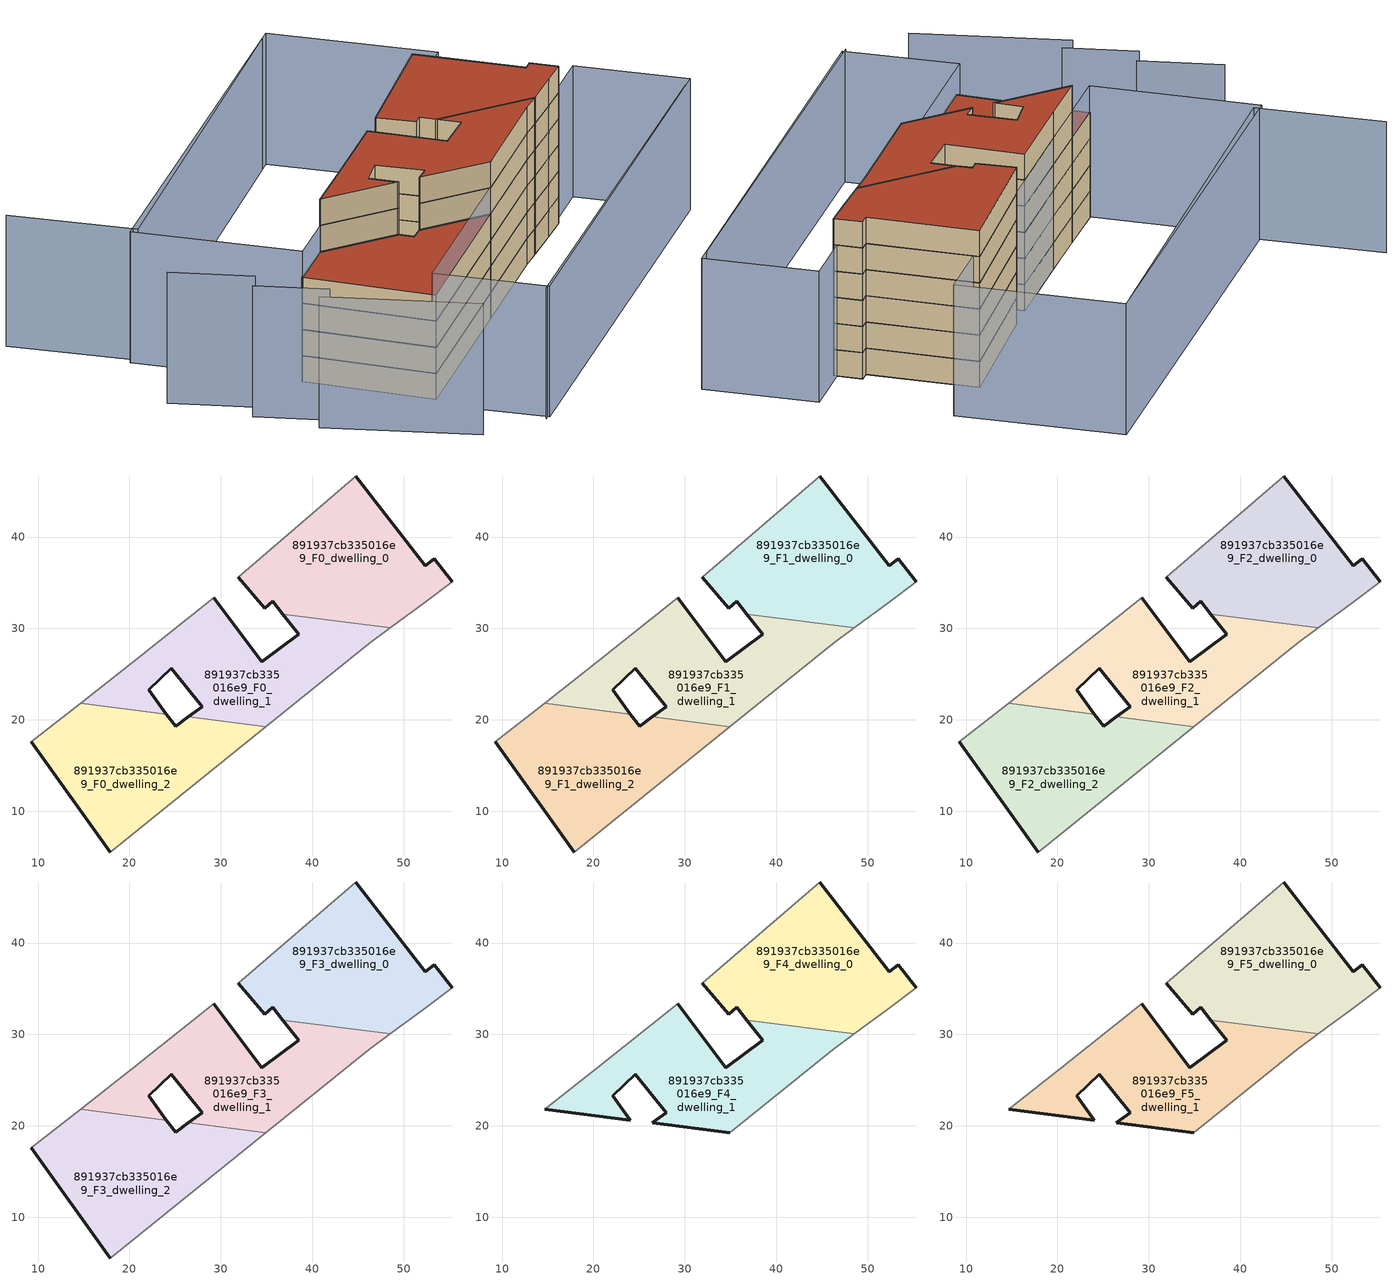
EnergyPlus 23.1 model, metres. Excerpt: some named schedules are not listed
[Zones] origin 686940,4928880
891937cb335016e9_F0_dwelling_0
 floor ground (EU_floor_Construction): 52.44,32.91 55.33,35.12 53.36,37.62 52.38,36.86 44.78,46.68 31.89,35.58 34.81,32.18 35.7,32.95 36.79,31.55 48.56,30.05 z0
 wall outside (EU_wall_Construction): 44.78,46.68 52.38,36.86 53.36,37.62 55.33,35.12 / 36.79,31.55 35.7,32.95 34.81,32.18 31.89,35.58 z0:3
 wall adiabatic (EU_wall_Construction): 31.89,35.58 44.78,46.68 / 55.33,35.12 52.44,32.91 48.56,30.05 z0:3
 wall to 891937cb335016e9_F0_dwelling_1 (EU_wall_Construction): 48.56,30.05 36.79,31.55 z0:3
891937cb335016e9_F0_dwelling_1
 floor ground (EU_floor_Construction): 46.22,28.31 48.56,30.05 36.79,31.55 38.51,29.33 34.5,26.32 29.21,33.35 20.38,26.31 14.65,21.82 24.05,20.62 22.09,23.27 24.58,25.64 27.97,21.43 26.46,20.32 34.93,19.24 z0
 wall outside (EU_wall_Construction): 26.46,20.32 27.97,21.43 24.58,25.64 22.09,23.27 24.05,20.62 / 29.21,33.35 34.5,26.32 38.51,29.33 36.79,31.55 z0:3
 wall adiabatic (EU_wall_Construction): 48.56,30.05 46.22,28.31 34.93,19.24 / 14.65,21.82 20.38,26.31 29.21,33.35 z0:3
 wall to 891937cb335016e9_F0_dwelling_2 (EU_wall_Construction): 34.93,19.24 26.46,20.32 / 24.05,20.62 14.65,21.82 z0:3
891937cb335016e9_F0_dwelling_2
 floor ground (EU_floor_Construction): 34.93,19.24 26.46,20.32 25.05,19.27 24.05,20.62 14.65,21.82 9.26,17.6 17.89,5.52 z0
 wall outside (EU_wall_Construction): 17.89,5.52 9.26,17.6 / 24.05,20.62 25.05,19.27 26.46,20.32 z0:3
 wall adiabatic (EU_wall_Construction): 34.93,19.24 17.89,5.52 / 9.26,17.6 14.65,21.82 z0:3
891937cb335016e9_F1_dwelling_0
 floor to 891937cb335016e9_F0_dwelling_0 (EU_floor_Construction): 52.44,32.91 55.33,35.12 53.36,37.62 52.38,36.86 44.78,46.68 31.89,35.58 34.81,32.18 35.7,32.95 36.79,31.55 48.56,30.05 z3
 wall outside (EU_wall_Construction): 44.78,46.68 52.38,36.86 53.36,37.62 55.33,35.12 / 36.79,31.55 35.7,32.95 34.81,32.18 31.89,35.58 z3:6
 wall adiabatic (EU_wall_Construction): 31.89,35.58 44.78,46.68 / 55.33,35.12 52.44,32.91 48.56,30.05 z3:6
 wall to 891937cb335016e9_F1_dwelling_1 (EU_wall_Construction): 48.56,30.05 36.79,31.55 z3:6
891937cb335016e9_F1_dwelling_1
 floor to 891937cb335016e9_F0_dwelling_1 (EU_floor_Construction): 46.22,28.31 48.56,30.05 36.79,31.55 38.51,29.33 34.5,26.32 29.21,33.35 20.38,26.31 14.65,21.82 24.05,20.62 22.09,23.27 24.58,25.64 27.97,21.43 26.46,20.32 34.93,19.24 z3
 wall outside (EU_wall_Construction): 26.46,20.32 27.97,21.43 24.58,25.64 22.09,23.27 24.05,20.62 / 29.21,33.35 34.5,26.32 38.51,29.33 36.79,31.55 z3:6
 wall adiabatic (EU_wall_Construction): 48.56,30.05 46.22,28.31 34.93,19.24 / 14.65,21.82 20.38,26.31 29.21,33.35 z3:6
 wall to 891937cb335016e9_F1_dwelling_2 (EU_wall_Construction): 34.93,19.24 26.46,20.32 / 24.05,20.62 14.65,21.82 z3:6
891937cb335016e9_F1_dwelling_2
 floor to 891937cb335016e9_F0_dwelling_2 (EU_floor_Construction): 34.93,19.24 26.46,20.32 25.05,19.27 24.05,20.62 14.65,21.82 9.26,17.6 17.89,5.52 z3
 wall outside (EU_wall_Construction): 17.89,5.52 9.26,17.6 / 24.05,20.62 25.05,19.27 26.46,20.32 z3:6
 wall adiabatic (EU_wall_Construction): 34.93,19.24 17.89,5.52 / 9.26,17.6 14.65,21.82 z3:6
891937cb335016e9_F2_dwelling_0
 floor to 891937cb335016e9_F1_dwelling_0 (EU_floor_Construction): 52.44,32.91 55.33,35.12 53.36,37.62 52.38,36.86 44.78,46.68 31.89,35.58 34.81,32.18 35.7,32.95 36.79,31.55 48.56,30.05 z6
 wall outside (EU_wall_Construction): 44.78,46.68 52.38,36.86 53.36,37.62 55.33,35.12 / 36.79,31.55 35.7,32.95 34.81,32.18 31.89,35.58 z6:9
 wall adiabatic (EU_wall_Construction): 31.89,35.58 44.78,46.68 / 55.33,35.12 52.44,32.91 48.56,30.05 z6:9
 wall to 891937cb335016e9_F2_dwelling_1 (EU_wall_Construction): 48.56,30.05 36.79,31.55 z6:9
891937cb335016e9_F2_dwelling_1
 floor to 891937cb335016e9_F1_dwelling_1 (EU_floor_Construction): 46.22,28.31 48.56,30.05 36.79,31.55 38.51,29.33 34.5,26.32 29.21,33.35 20.38,26.31 14.65,21.82 24.05,20.62 22.09,23.27 24.58,25.64 27.97,21.43 26.46,20.32 34.93,19.24 z6
 wall outside (EU_wall_Construction): 26.46,20.32 27.97,21.43 24.58,25.64 22.09,23.27 24.05,20.62 / 29.21,33.35 34.5,26.32 38.51,29.33 36.79,31.55 z6:9
 wall adiabatic (EU_wall_Construction): 48.56,30.05 46.22,28.31 34.93,19.24 / 14.65,21.82 20.38,26.31 29.21,33.35 z6:9
 wall to 891937cb335016e9_F2_dwelling_2 (EU_wall_Construction): 34.93,19.24 26.46,20.32 / 24.05,20.62 14.65,21.82 z6:9
891937cb335016e9_F2_dwelling_2
 floor to 891937cb335016e9_F1_dwelling_2 (EU_floor_Construction): 34.93,19.24 26.46,20.32 25.05,19.27 24.05,20.62 14.65,21.82 9.26,17.6 17.89,5.52 z6
 wall outside (EU_wall_Construction): 17.89,5.52 9.26,17.6 / 24.05,20.62 25.05,19.27 26.46,20.32 z6:9
 wall adiabatic (EU_wall_Construction): 34.93,19.24 17.89,5.52 / 9.26,17.6 14.65,21.82 z6:9
891937cb335016e9_F3_dwelling_0
 floor to 891937cb335016e9_F2_dwelling_0 (EU_floor_Construction): 52.44,32.91 55.33,35.12 53.36,37.62 52.38,36.86 44.78,46.68 31.89,35.58 34.81,32.18 35.7,32.95 36.79,31.55 48.56,30.05 z9
 wall outside (EU_wall_Construction): 44.78,46.68 52.38,36.86 53.36,37.62 55.33,35.12 / 36.79,31.55 35.7,32.95 34.81,32.18 31.89,35.58 z9:12
 wall adiabatic (EU_wall_Construction): 31.89,35.58 44.78,46.68 / 55.33,35.12 52.44,32.91 48.56,30.05 z9:12
 wall to 891937cb335016e9_F3_dwelling_1 (EU_wall_Construction): 48.56,30.05 36.79,31.55 z9:12
891937cb335016e9_F3_dwelling_1
 floor to 891937cb335016e9_F2_dwelling_1 (EU_floor_Construction): 46.22,28.31 48.56,30.05 36.79,31.55 38.51,29.33 34.5,26.32 29.21,33.35 20.38,26.31 14.65,21.82 24.05,20.62 22.09,23.27 24.58,25.64 27.97,21.43 26.46,20.32 34.93,19.24 z9
 wall outside (EU_wall_Construction): 26.46,20.32 27.97,21.43 24.58,25.64 22.09,23.27 24.05,20.62 / 29.21,33.35 34.5,26.32 38.51,29.33 36.79,31.55 z9:12
 wall adiabatic (EU_wall_Construction): 48.56,30.05 46.22,28.31 34.93,19.24 / 14.65,21.82 20.38,26.31 29.21,33.35 z9:12
 wall to 891937cb335016e9_F3_dwelling_2 (EU_wall_Construction): 34.93,19.24 26.46,20.32 / 24.05,20.62 14.65,21.82 z9:12
891937cb335016e9_F3_dwelling_2
 floor to 891937cb335016e9_F2_dwelling_2 (EU_floor_Construction): 34.93,19.24 26.46,20.32 25.05,19.27 24.05,20.62 14.65,21.82 9.26,17.6 17.89,5.52 z9
 wall outside (EU_wall_Construction): 17.89,5.52 9.26,17.6 / 24.05,20.62 25.05,19.27 26.46,20.32 z9:12
 wall adiabatic (EU_wall_Construction): 34.93,19.24 17.89,5.52 / 9.26,17.6 14.65,21.82 z9:12
 roof outside (EU_roof_Construction): 34.93,19.24 17.89,5.52 9.26,17.6 14.65,21.82 24.05,20.62 25.05,19.27 26.46,20.32 z12
891937cb335016e9_F4_dwelling_0
 floor to 891937cb335016e9_F3_dwelling_0 (EU_floor_Construction): 52.44,32.91 55.33,35.12 53.36,37.62 52.38,36.86 44.78,46.68 31.89,35.58 34.81,32.18 35.7,32.95 36.79,31.55 48.56,30.05 z12
 wall outside (EU_wall_Construction): 44.78,46.68 52.38,36.86 53.36,37.62 55.33,35.12 / 36.79,31.55 35.7,32.95 34.81,32.18 31.89,35.58 z12:15
 wall adiabatic (EU_wall_Construction): 31.89,35.58 44.78,46.68 / 55.33,35.12 52.44,32.91 48.56,30.05 z12:15
 wall to 891937cb335016e9_F4_dwelling_1 (EU_wall_Construction): 48.56,30.05 36.79,31.55 z12:15
891937cb335016e9_F4_dwelling_1
 floor to 891937cb335016e9_F3_dwelling_1 (EU_floor_Construction): 46.22,28.31 48.56,30.05 36.79,31.55 38.51,29.33 34.5,26.32 29.21,33.35 20.38,26.31 14.65,21.82 24.05,20.62 22.09,23.27 24.58,25.64 27.97,21.43 26.46,20.32 34.93,19.24 z12
 wall outside (EU_wall_Construction): 34.93,19.24 26.46,20.32 27.97,21.43 24.58,25.64 22.09,23.27 24.05,20.62 14.65,21.82 / 29.21,33.35 34.5,26.32 38.51,29.33 36.79,31.55 z12:15
 wall adiabatic (EU_wall_Construction): 48.56,30.05 46.22,28.31 34.93,19.24 / 14.65,21.82 20.38,26.31 29.21,33.35 z12:15
891937cb335016e9_F5_dwelling_0
 floor to 891937cb335016e9_F4_dwelling_0 (EU_floor_Construction): 52.44,32.91 55.33,35.12 53.36,37.62 52.38,36.86 44.78,46.68 31.89,35.58 34.81,32.18 35.7,32.95 36.79,31.55 48.56,30.05 z15
 wall outside (EU_wall_Construction): 44.78,46.68 52.38,36.86 53.36,37.62 55.33,35.12 / 36.79,31.55 35.7,32.95 34.81,32.18 31.89,35.58 z15:18
 wall adiabatic (EU_wall_Construction): 31.89,35.58 44.78,46.68 / 55.33,35.12 52.44,32.91 48.56,30.05 z15:18
 wall to 891937cb335016e9_F5_dwelling_1 (EU_wall_Construction): 48.56,30.05 36.79,31.55 z15:18
 roof outside (EU_roof_Construction): 53.36,37.62 55.33,35.12 52.44,32.91 48.56,30.05 36.79,31.55 35.7,32.95 34.81,32.18 31.89,35.58 44.78,46.68 52.38,36.86 z18
891937cb335016e9_F5_dwelling_1
 floor to 891937cb335016e9_F4_dwelling_1 (EU_floor_Construction): 46.22,28.31 48.56,30.05 36.79,31.55 38.51,29.33 34.5,26.32 29.21,33.35 20.38,26.31 14.65,21.82 24.05,20.62 22.09,23.27 24.58,25.64 27.97,21.43 26.46,20.32 34.93,19.24 z15
 wall outside (EU_wall_Construction): 34.93,19.24 26.46,20.32 27.97,21.43 24.58,25.64 22.09,23.27 24.05,20.62 14.65,21.82 / 29.21,33.35 34.5,26.32 38.51,29.33 36.79,31.55 z15:18
 wall adiabatic (EU_wall_Construction): 48.56,30.05 46.22,28.31 34.93,19.24 / 14.65,21.82 20.38,26.31 29.21,33.35 z15:18
 roof outside (EU_roof_Construction): 48.56,30.05 46.22,28.31 34.93,19.24 26.46,20.32 27.97,21.43 24.58,25.64 22.09,23.27 24.05,20.62 14.65,21.82 20.38,26.31 29.21,33.35 34.5,26.32 38.51,29.33 36.79,31.55 z18
shading: 3.74,6.93 16.52,-4.72 / -0.21,13.35 5.76,7.81 / -5.45,21.39 1.43,15.18 / 24.34,-5.18 67.08,28.72 / 38.4,64.65 -1.24,32.28 / -1.24,32.28 -10.31,43.4 / 68.53,29.86 24.88,-5.07 / 24.88,-5.07 16.93,4.87 / 16.93,4.87 60.58,39.8 / 60.58,39.8 68.53,29.86 / 51.26,50.93 9.33,17.51 / 9.33,17.51 -2.36,32.17 / -2.36,32.17 39.57,65.59 / 39.57,65.59 51.26,50.93 z0:15
[Building]
EU S2 Campaign: North Axis=0; Terrain=City; Solar Distribution=FullExterior
[Site:Location]
Bologna: Latitude=44.5; Longitude=11.25; Time Zone=1; Elevation=37
[SizingPeriod:WeatherFileDays]
AnnualSizingPeriod: Begin Month=1; Begin Day of Month=1; End Month=12; End Day of Month=31; Day of Week for Start Day=Monday; Use Weather File Daylight Saving Period=No; Use Weather File Rain and Snow Indicators=No
[MATERIAL]
EU_InternalMass_Material: Roughness=MediumRough; Thickness=0.1; Conductivity=1; Density=1800; Specific Heat=900; Thermal Absorptance=0.9; Solar Absorptance=0.7; Visible Absorptance=0.7
[MATERIAL:NOMASS] Roughness=MediumRough; Thermal Absorptance=0.9; Solar Absorptance=0.7; Visible Absorptance=0.7
Name | Thermal Resistance
EU_wall_NoMass | 0.905828
EU_roof_NoMass | 0.37593
EU_floor_NoMass | 0.67114
[CONSTRUCTION]
EU_wall_Construction: EU_wall_NoMass
EU_roof_Construction: EU_roof_NoMass
EU_floor_Construction: EU_floor_NoMass
EU_InternalMass_Construction: EU_InternalMass_Material
[ZONE] Type=1; Multiplier=1; Ceiling Height=autocalculate; Floor Area=autocalculate; Part of Total Floor Area=Yes
Name | Volume
891937cb335016e9_F0_dwelling_0; 891937cb335016e9_F1_dwelling_0; 891937cb335016e9_F2_dwelling_0; 891937cb335016e9_F3_dwelling_0; 891937cb335016e9_F4_dwelling_0; 891937cb335016e9_F5_dwelling_0 | 629.284
891937cb335016e9_F0_dwelling_1 | 633.275
891937cb335016e9_F1_dwelling_1; 891937cb335016e9_F2_dwelling_1; 891937cb335016e9_F3_dwelling_1; 891937cb335016e9_F4_dwelling_1; 891937cb335016e9_F5_dwelling_1 | 633.278
891937cb335016e9_F0_dwelling_2 | 631.305
891937cb335016e9_F1_dwelling_2; 891937cb335016e9_F2_dwelling_2; 891937cb335016e9_F3_dwelling_2 | 631.306
[INTERNALMASS] Construction=EU_InternalMass_Construction
Name | Zone or ZoneList | Surface Area
891937cb335016e9_F0_dwelling_0_EU_InternalMass | 891937cb335016e9_F0_dwelling_0 | 209.761
891937cb335016e9_F0_dwelling_1_EU_InternalMass | 891937cb335016e9_F0_dwelling_1 | 211.097
891937cb335016e9_F0_dwelling_2_EU_InternalMass | 891937cb335016e9_F0_dwelling_2 | 210.435
891937cb335016e9_F1_dwelling_0_EU_InternalMass | 891937cb335016e9_F1_dwelling_0 | 209.761
891937cb335016e9_F1_dwelling_1_EU_InternalMass | 891937cb335016e9_F1_dwelling_1 | 211.097
891937cb335016e9_F1_dwelling_2_EU_InternalMass | 891937cb335016e9_F1_dwelling_2 | 210.435
891937cb335016e9_F2_dwelling_0_EU_InternalMass | 891937cb335016e9_F2_dwelling_0 | 209.761
891937cb335016e9_F2_dwelling_1_EU_InternalMass | 891937cb335016e9_F2_dwelling_1 | 211.097
891937cb335016e9_F2_dwelling_2_EU_InternalMass | 891937cb335016e9_F2_dwelling_2 | 210.435
891937cb335016e9_F3_dwelling_0_EU_InternalMass | 891937cb335016e9_F3_dwelling_0 | 209.761
891937cb335016e9_F3_dwelling_1_EU_InternalMass | 891937cb335016e9_F3_dwelling_1 | 211.097
891937cb335016e9_F3_dwelling_2_EU_InternalMass | 891937cb335016e9_F3_dwelling_2 | 210.435
891937cb335016e9_F4_dwelling_0_EU_InternalMass | 891937cb335016e9_F4_dwelling_0 | 324.688
891937cb335016e9_F4_dwelling_1_EU_InternalMass | 891937cb335016e9_F4_dwelling_1 | 306.594
891937cb335016e9_F5_dwelling_0_EU_InternalMass | 891937cb335016e9_F5_dwelling_0 | 324.688
891937cb335016e9_F5_dwelling_1_EU_InternalMass | 891937cb335016e9_F5_dwelling_1 | 306.594
[OTHEREQUIPMENT] Fuel Type=Electricity; Design Level Calculation Method=Watts/Area; Power per Zone Floor Area=1; Fraction Latent=0; Fraction Radiant=0; Fraction Lost=0; Carbon Dioxide Generation Rate=0; EndUse Subcategory=EU_Step8_InternalGains
Name | Zone or ZoneList or Space or SpaceList | Schedule
EU_Step8_InternalGain_891937cb335016e9_F0_dwelling_0_f000 | 891937cb335016e9_F0_dwelling_0 | EU_Step8_GainSchedule_891937cb335016e9_F0_dwelling_0_f000
EU_Step8_InternalGain_891937cb335016e9_F0_dwelling_1_f000 | 891937cb335016e9_F0_dwelling_1 | EU_Step8_GainSchedule_891937cb335016e9_F0_dwelling_1_f000
EU_Step8_InternalGain_891937cb335016e9_F0_dwelling_2_f000 | 891937cb335016e9_F0_dwelling_2 | EU_Step8_GainSchedule_891937cb335016e9_F0_dwelling_2_f000
EU_Step8_InternalGain_891937cb335016e9_F1_dwelling_0_f000 | 891937cb335016e9_F1_dwelling_0 | EU_Step8_GainSchedule_891937cb335016e9_F1_dwelling_0_f000
EU_Step8_InternalGain_891937cb335016e9_F1_dwelling_1_f000 | 891937cb335016e9_F1_dwelling_1 | EU_Step8_GainSchedule_891937cb335016e9_F1_dwelling_1_f000
EU_Step8_InternalGain_891937cb335016e9_F1_dwelling_2_f000 | 891937cb335016e9_F1_dwelling_2 | EU_Step8_GainSchedule_891937cb335016e9_F1_dwelling_2_f000
EU_Step8_InternalGain_891937cb335016e9_F2_dwelling_0_f000 | 891937cb335016e9_F2_dwelling_0 | EU_Step8_GainSchedule_891937cb335016e9_F2_dwelling_0_f000
EU_Step8_InternalGain_891937cb335016e9_F2_dwelling_1_f000 | 891937cb335016e9_F2_dwelling_1 | EU_Step8_GainSchedule_891937cb335016e9_F2_dwelling_1_f000
EU_Step8_InternalGain_891937cb335016e9_F2_dwelling_2_f000 | 891937cb335016e9_F2_dwelling_2 | EU_Step8_GainSchedule_891937cb335016e9_F2_dwelling_2_f000
EU_Step8_InternalGain_891937cb335016e9_F3_dwelling_0_f000 | 891937cb335016e9_F3_dwelling_0 | EU_Step8_GainSchedule_891937cb335016e9_F3_dwelling_0_f000
EU_Step8_InternalGain_891937cb335016e9_F3_dwelling_1_f000 | 891937cb335016e9_F3_dwelling_1 | EU_Step8_GainSchedule_891937cb335016e9_F3_dwelling_1_f000
EU_Step8_InternalGain_891937cb335016e9_F3_dwelling_2_f000 | 891937cb335016e9_F3_dwelling_2 | EU_Step8_GainSchedule_891937cb335016e9_F3_dwelling_2_f000
EU_Step8_InternalGain_891937cb335016e9_F4_dwelling_0_f000 | 891937cb335016e9_F4_dwelling_0 | EU_Step8_GainSchedule_891937cb335016e9_F4_dwelling_0_f000
EU_Step8_InternalGain_891937cb335016e9_F4_dwelling_1_f000 | 891937cb335016e9_F4_dwelling_1 | EU_Step8_GainSchedule_891937cb335016e9_F4_dwelling_1_f000
EU_Step8_InternalGain_891937cb335016e9_F5_dwelling_0_f000 | 891937cb335016e9_F5_dwelling_0 | EU_Step8_GainSchedule_891937cb335016e9_F5_dwelling_0_f000
EU_Step8_InternalGain_891937cb335016e9_F5_dwelling_1_f000 | 891937cb335016e9_F5_dwelling_1 | EU_Step8_GainSchedule_891937cb335016e9_F5_dwelling_1_f000
[ZONEVENTILATION:DESIGNFLOWRATE] Schedule=EU_AlwaysOn; Design Flow Rate Calculation Method=AirChanges/Hour; Air Changes per Hour=0.73129; Ventilation Type=Natural; Fan Pressure Rise=0; Fan Total Efficiency=1; Constant Term Coefficient=1; Temperature Term Coefficient=0; Velocity Term Coefficient=0; Velocity Squared Term Coefficient=0; Minimum Indoor Temperature=-100; Maximum Indoor Temperature=100; Delta Temperature=-100; Minimum Outdoor Temperature=-100; Maximum Outdoor Temperature=100; Maximum Wind Speed=40
Name | Zone or ZoneList or Space or SpaceList
EU_ConstantAir_891937cb335016e9_F0_dwelling_0 | 891937cb335016e9_F0_dwelling_0
EU_ConstantAir_891937cb335016e9_F0_dwelling_1 | 891937cb335016e9_F0_dwelling_1
EU_ConstantAir_891937cb335016e9_F0_dwelling_2 | 891937cb335016e9_F0_dwelling_2
EU_ConstantAir_891937cb335016e9_F1_dwelling_0 | 891937cb335016e9_F1_dwelling_0
EU_ConstantAir_891937cb335016e9_F1_dwelling_1 | 891937cb335016e9_F1_dwelling_1
EU_ConstantAir_891937cb335016e9_F1_dwelling_2 | 891937cb335016e9_F1_dwelling_2
EU_ConstantAir_891937cb335016e9_F2_dwelling_0 | 891937cb335016e9_F2_dwelling_0
EU_ConstantAir_891937cb335016e9_F2_dwelling_1 | 891937cb335016e9_F2_dwelling_1
EU_ConstantAir_891937cb335016e9_F2_dwelling_2 | 891937cb335016e9_F2_dwelling_2
EU_ConstantAir_891937cb335016e9_F3_dwelling_0 | 891937cb335016e9_F3_dwelling_0
EU_ConstantAir_891937cb335016e9_F3_dwelling_1 | 891937cb335016e9_F3_dwelling_1
EU_ConstantAir_891937cb335016e9_F3_dwelling_2 | 891937cb335016e9_F3_dwelling_2
EU_ConstantAir_891937cb335016e9_F4_dwelling_0 | 891937cb335016e9_F4_dwelling_0
EU_ConstantAir_891937cb335016e9_F4_dwelling_1 | 891937cb335016e9_F4_dwelling_1
EU_ConstantAir_891937cb335016e9_F5_dwelling_0 | 891937cb335016e9_F5_dwelling_0
EU_ConstantAir_891937cb335016e9_F5_dwelling_1 | 891937cb335016e9_F5_dwelling_1
[HVACTEMPLATE:THERMOSTAT] Constant Heating Setpoint=20; Constant Cooling Setpoint=50
EU_HeatOnly_891937cb335016e9_F0_dwelling_0; EU_HeatOnly_891937cb335016e9_F0_dwelling_1; EU_HeatOnly_891937cb335016e9_F0_dwelling_2; EU_HeatOnly_891937cb335016e9_F1_dwelling_0
